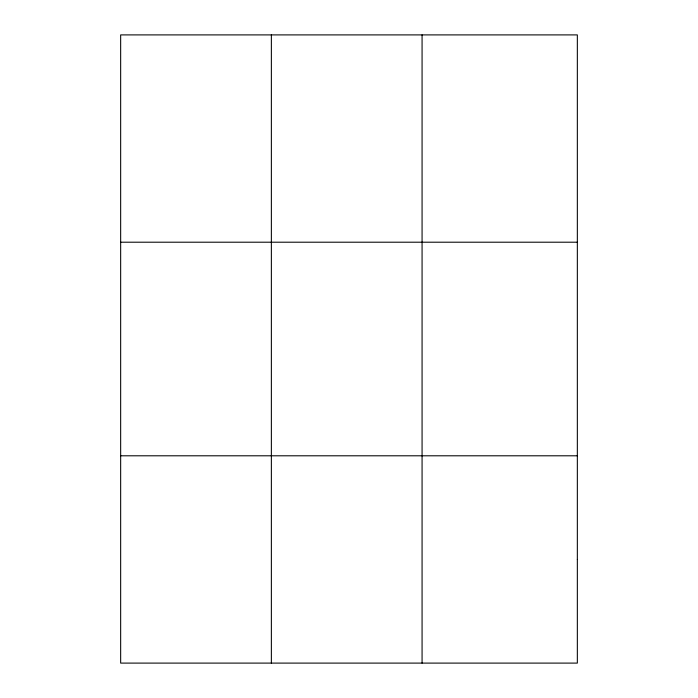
<?xml version="1.0" encoding="UTF-8"?>
<svg xmlns="http://www.w3.org/2000/svg" width="698" height="698" viewBox="0 0 698 698"><rect width="100%" height="100%" fill="white"/><g stroke="black" fill="none" stroke-linecap="round" stroke-linejoin="round"><path stroke-width="1.05" d="M271.365 663.1L271.365 34.9M422.072 663.1L422.072 34.9M120.658 242.206L577.342 242.206M120.658 455.794L577.342 455.794M577.342 559.447L577.342 663.1L120.658 663.1L120.658 34.9L577.342 34.9L577.342 559.447"/></g></svg>
